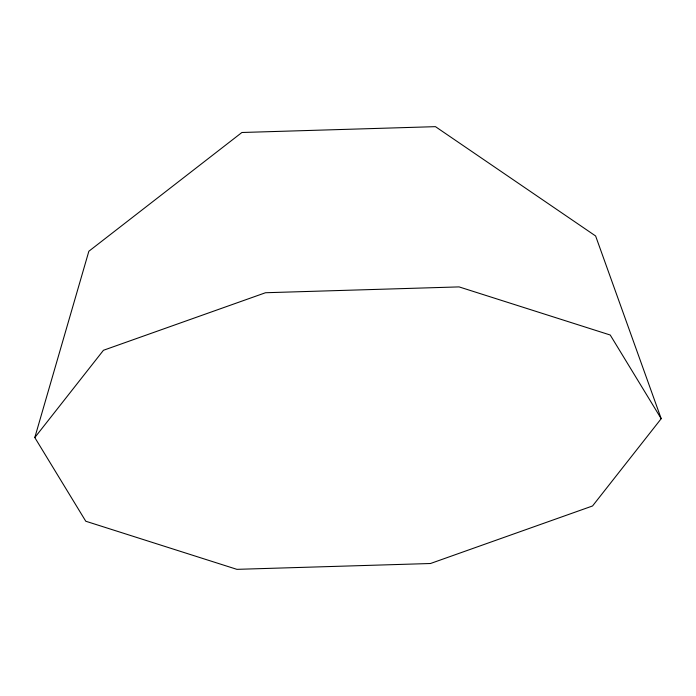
<?xml version="1.0" encoding="UTF-8"?>
<svg xmlns="http://www.w3.org/2000/svg" width="696" height="696" viewBox="0 0 696 696"><rect width="100%" height="100%" fill="white"/><g stroke="black" fill="none" stroke-linecap="round" stroke-linejoin="round"><path stroke-width="1.04" d="M34.8 437.558L88.853 251.247L241.895 132.492L435.461 126.655L595.619 235.979L661.2 418.688L592.548 505.966L430.485 563.508L236.91 569.345L85.773 521.234L34.8 437.558L103.452 350.279L265.515 292.738L459.09 286.9L610.227 335.011L661.2 418.688"/></g></svg>
